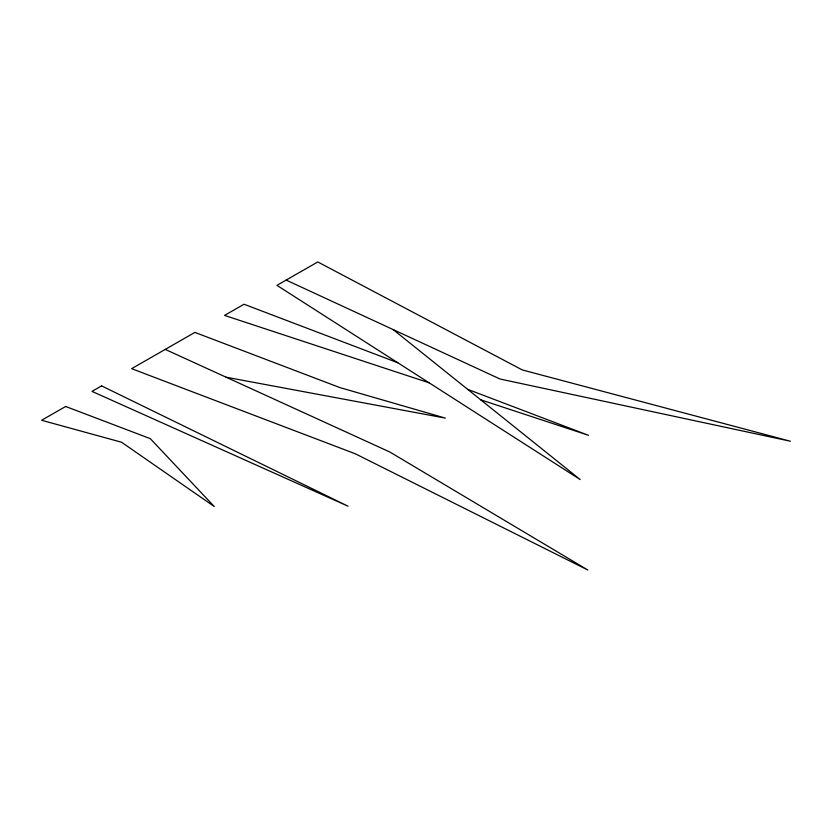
<?xml version="1.0" encoding="UTF-8"?>
<svg xmlns="http://www.w3.org/2000/svg" width="832" height="832" viewBox="0 0 832 832"><rect width="100%" height="100%" fill="white"/><g stroke="black" fill="none" stroke-linecap="round" stroke-linejoin="round"><path stroke-width="1.25" d="M226.127 377.218L445.338 418.101L339.986 387.618L194.886 332.405L131.622 368.67L355.358 453.804L587.881 570.045L389.73 451.953L165.235 349.398M429.104 382.803L224.536 315.411L244.026 304.242L397.779 362.742M480.709 399.807L588.557 435.334L467.636 389.324M286.156 280.082L500.022 379.007L790.4 441.23L522.278 369.928L317.782 261.955L276.952 285.355L580.154 479.544L393.089 329.545M65.676 406.474L41.6 420.274L121.545 442.229L214.261 506.532L150.322 438.672L65.676 406.474M101.598 385.882L91.998 391.383L348.036 506.199L101.598 385.882"/></g></svg>
